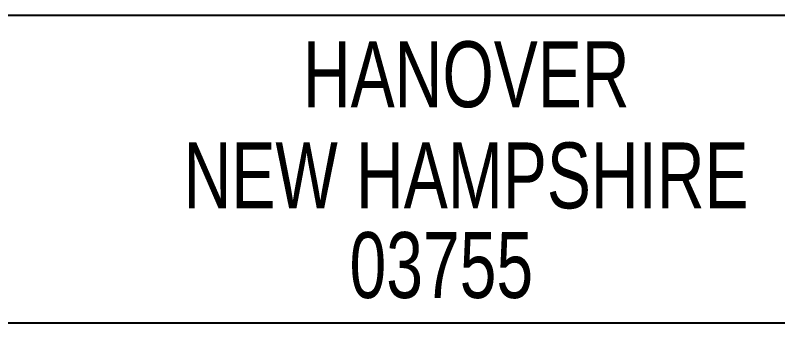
# Model space of a CAD drawing. Header units: millimetres. Extents: x 1 to 107, y 1 to 69.
# Drawn here: x 85.91 to 92.8, y 13.21 to 15.99 of the extents above; entities that cross this region are included whole.
import ezdxf

# ---------------------------------------------------------------- set-up
doc = ezdxf.new("R2010")
doc.units = ezdxf.units.MM
doc.header["$LTSCALE"] = 0.25
doc.layers.add('FORMAT', color=7, linetype='Continuous')
doc.styles.add('SLDTEXTSTYLE0', font='TXT', dxfattribs={"width": 0.75})

# ---------------------------------------------------------------- blocks, each defined once
blk = doc.blocks.new('Creare PDM Title Block')
at = {"layer": 'FORMAT'}
for p, q in [((76.2, 15.99), (136.5213, 15.99)), ((109.5375, 13.2119), (136.525, 13.2119))]:
    blk.add_line(p, q, dxfattribs=at)
at = {"color": 7, "linetype": 'Continuous', "lineweight": 0, "attachment_point": 2, "style": 'SLDTEXTSTYLE0'}
for s, insert, char_height in [('HANOVER', (121.7313, 15.7546), 0.59531), ('NEW HAMPSHIRE', (121.7304, 14.8406), 0.595313), ('03755', (121.5058, 14.0308), 0.59531)]:
    blk.add_mtext(s, dxfattribs=dict(at, insert=insert, char_height=char_height))

msp = doc.modelspace()

# ---------------------------------------------------------------- block references
at = {"color": 7, "linetype": 'Continuous'}
msp.add_blockref('Creare PDM Title Block', (-31.7459, 0), dxfattribs=at)

doc.saveas('drawing.dxf')
